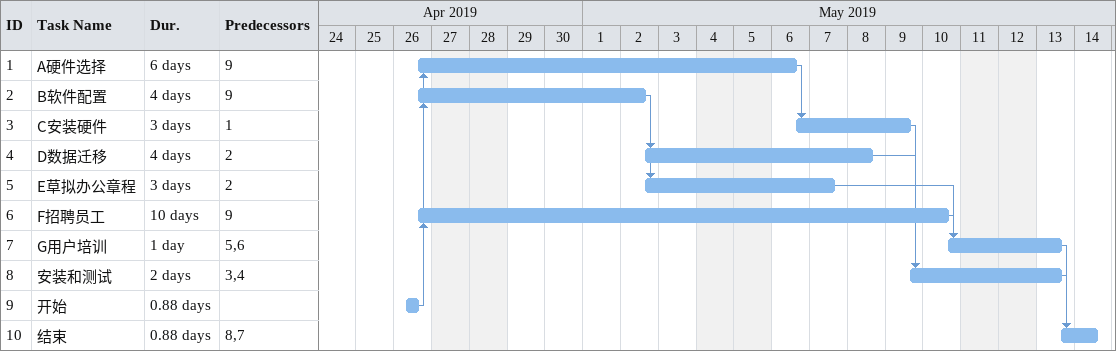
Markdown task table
| ID | Task | Duration | Start | Finish | Predecessors |
|---|---|---|---|---|---|
| 1 | A硬件选择 | 6d | 2019-04-26 | 2019-05-06 | 9 |
| 2 | B软件配置 | 4d | 2019-04-26 | 2019-05-02 | 9 |
| 3 | C安装硬件 | 3d | 2019-05-06 | 2019-05-09 | 1 |
| 4 | D数据迁移 | 4d | 2019-05-02 | 2019-05-08 | 2 |
| 5 | E草拟办公章程 | 3d | 2019-05-02 | 2019-05-07 | 2 |
| 6 | F招聘员工 | 10d | 2019-04-26 | 2019-05-10 | 9 |
| 7 | G用户培训 | 1d | 2019-05-10 | 2019-05-13 | 5, 6 |
| 8 | 安装和测试 | 2d | 2019-05-09 | 2019-05-13 | 3, 4 |
| 9 | 开始 | 0.88d | 2019-04-26 | 2019-04-26 |  |
| 10 | 结束 | 0.88d | 2019-05-13 | 2019-05-14 | 8, 7 |
